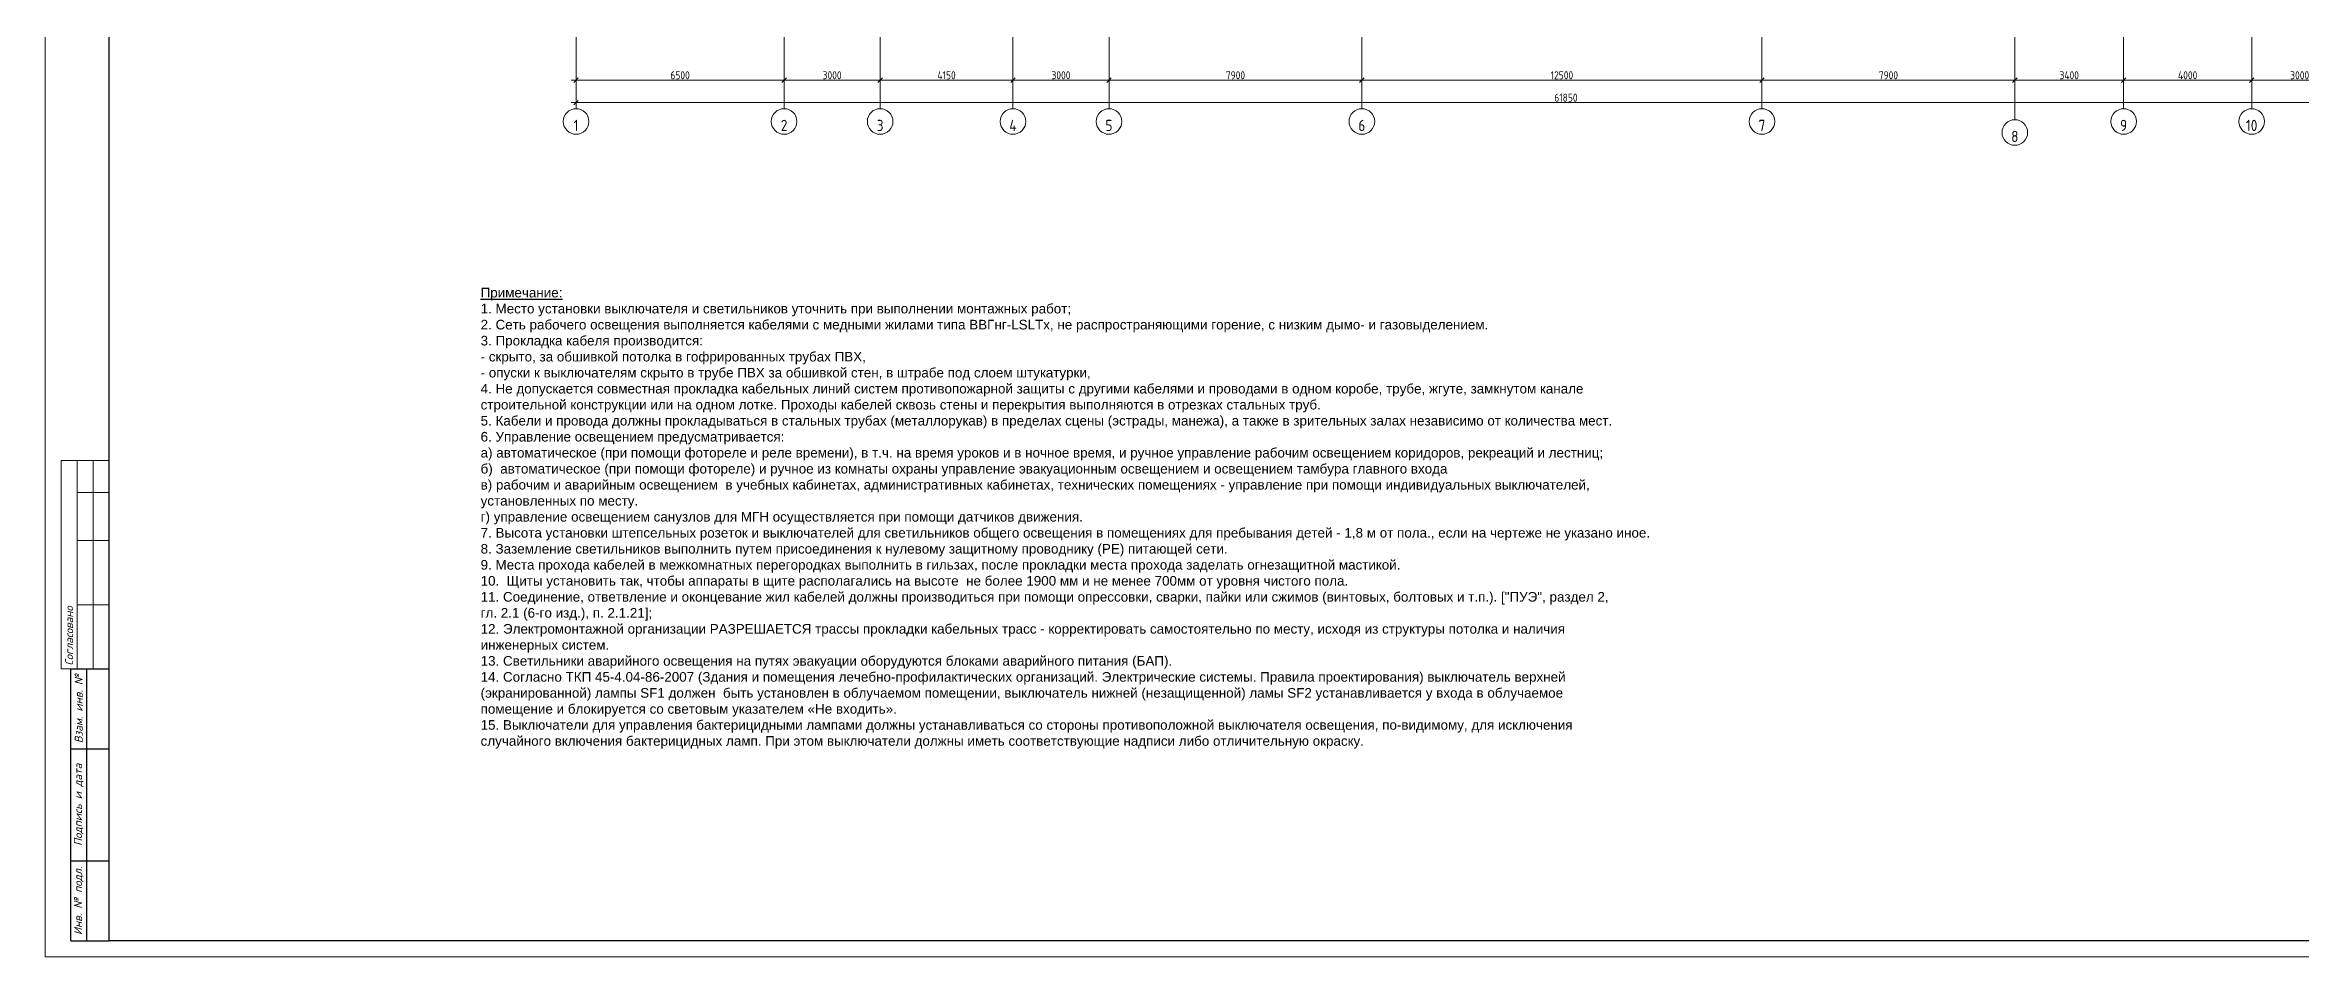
# Model space of a CAD drawing. Header units: millimetres. Extents: x -32 to 417638015, y -35 to 175284279.
# Drawn here: x 767677 to 838152, y 20248 to 48724 of the extents above; entities that cross this region are included whole.
import ezdxf
from ezdxf.enums import TextEntityAlignment as Align

# ---------------------------------------------------------------- set-up
doc = ezdxf.new("R2010")
doc.units = ezdxf.units.MM
doc.linetypes.add('ADSK_Линия сетки', pattern=[25, 20, -2.5, 0, -2.5])
doc.layers.add('RAMKA', color=7, linetype='Continuous')
for name, color, linetype, lineweight in [('Оси', 253, 'Continuous', 9), ('Размеры', 7, 'Continuous', 9), ('ШТРИХОВКА', 252, 'Continuous', 15), ('Электрика_специфик', 7, 'Continuous', 30)]:
    doc.layers.add(name, color=color, linetype=linetype, lineweight=lineweight)
doc.styles.add('GOST Common', font='GOST_Common.ttf', dxfattribs={"width": 0.9, "height": 350})
doc.styles.add('GOST Common_1', font='GOST_Common.ttf', dxfattribs={"width": 0.9, "height": 250})
doc.styles.add('RAMKA', font='isocpeur.ttf', dxfattribs={"oblique": 15, "height": 5})
doc.styles.get("Standard").update_dxf_attribs({"font": 'arial.ttf'})
doc.dimstyles.new('ADSK_Основной_2_5_мм', dxfattribs={"dimscale": 304.8, "dimtxt": 251.428749, "dimasz": 0.463911, "dimexe": 0.492126, "dimexo": 0.492126, "dimgap": 0.098425, "dimtad": 1, "dimrnd": 0.01, "dimdsep": 46, "dimtxsty": 'GOST Common_1', "dimblk1": 'OBLIQUE', "dimblk2": 'OBLIQUE', "dimsah": 1, "dimcen": 0.09, "dimdle": 0.492126, "dimazin": 2, "dimtfac": 1, "dimtdec": 4, "dimtix": 1, "dimtmove": 0, "dimatfit": 3, "dimfxl": 1, "dimtvp": 1, "dimtolj": 1, "dimtzin": 0, "dimlwd": 20, "dimlwe": 20, "dimarcsym": 2})

# ---------------------------------------------------------------- blocks, each defined once
blk = doc.blocks.new('_Oblique')
at = {"color": 0, "linetype": 'ByBlock', "lineweight": -2}
blk.add_line((-0.5, -0.5), (0.5, 0.5), dxfattribs=at)
blk = doc.blocks.new('*D172')
at = {"layer": 'Defpoints', "color": 0, "transparency": 16777216}
for p in [(-5814, -3702), (686, -3702), (686, -3802)]:
    blk.add_point(p, dxfattribs=at)
at = {"layer": 'Размеры', "color": 0, "transparency": 16777216}
for p, q in [((-5964, -3802), (836, -3802)), ((-5814, -3852), (-5814, -3952)), ((686, -3852), (686, -3952))]:
    blk.add_line(p, q, dxfattribs=at)
at = {"layer": 'Размеры', "color": 0, "transparency": 16777216, "xscale": 141.4, "yscale": 141.4, "zscale": 141.4, "rotation": 180}
blk.add_blockref('_Oblique', (-5814, -3802), dxfattribs=at)
at = {"layer": 'Размеры', "color": 0, "transparency": 16777216, "xscale": 141.4, "yscale": 141.4, "zscale": 141.4}
blk.add_blockref('_Oblique', (686, -3802), dxfattribs=at)
at = {"layer": 'Размеры', "color": 0, "transparency": 16777216, "insert": (-2564, -3647), "char_height": 250, "width": 756.84, "attachment_point": 5, "style": 'GOST Common_1'}
blk.add_mtext('\\A1;6500', dxfattribs=at)
blk = doc.blocks.new('*D173')
at = {"layer": 'Defpoints', "color": 0, "transparency": 16777216}
for p in [(686, -3702), (3686, -3702), (3686, -3802)]:
    blk.add_point(p, dxfattribs=at)
at = {"layer": 'Размеры', "color": 0, "transparency": 16777216}
for p, q in [((536, -3802), (3836, -3802)), ((686, -3852), (686, -3952)), ((3686, -3852), (3686, -3952))]:
    blk.add_line(p, q, dxfattribs=at)
at = {"layer": 'Размеры', "color": 0, "transparency": 16777216, "xscale": 141.4, "yscale": 141.4, "zscale": 141.4, "rotation": 180}
blk.add_blockref('_Oblique', (686, -3802), dxfattribs=at)
at = {"layer": 'Размеры', "color": 0, "transparency": 16777216, "xscale": 141.4, "yscale": 141.4, "zscale": 141.4}
blk.add_blockref('_Oblique', (3686, -3802), dxfattribs=at)
at = {"layer": 'Размеры', "color": 0, "transparency": 16777216, "insert": (2186, -3647), "char_height": 250, "width": 756.84, "attachment_point": 5, "style": 'GOST Common_1'}
blk.add_mtext('\\A1;3000', dxfattribs=at)
blk = doc.blocks.new('*D174')
at = {"layer": 'Defpoints', "color": 0, "transparency": 16777216}
for p in [(3686, -3702), (7836, -3702), (7836, -3802)]:
    blk.add_point(p, dxfattribs=at)
at = {"layer": 'Размеры', "color": 0, "transparency": 16777216}
for p, q in [((3536, -3802), (7986, -3802)), ((3686, -3852), (3686, -3952)), ((7836, -3852), (7836, -3952))]:
    blk.add_line(p, q, dxfattribs=at)
at = {"layer": 'Размеры', "color": 0, "transparency": 16777216, "xscale": 141.4, "yscale": 141.4, "zscale": 141.4, "rotation": 180}
blk.add_blockref('_Oblique', (3686, -3802), dxfattribs=at)
at = {"layer": 'Размеры', "color": 0, "transparency": 16777216, "xscale": 141.4, "yscale": 141.4, "zscale": 141.4}
blk.add_blockref('_Oblique', (7836, -3802), dxfattribs=at)
at = {"layer": 'Размеры', "color": 0, "transparency": 16777216, "insert": (5761, -3647), "char_height": 250, "width": 726.16, "attachment_point": 5, "style": 'GOST Common_1'}
blk.add_mtext('\\A1;4150', dxfattribs=at)
blk = doc.blocks.new('*D175')
at = {"layer": 'Defpoints', "color": 0, "transparency": 16777216}
for p in [(7836, -3702), (10836, -3702), (10836, -3802)]:
    blk.add_point(p, dxfattribs=at)
at = {"layer": 'Размеры', "color": 0, "transparency": 16777216}
for p, q in [((7686, -3802), (10986, -3802)), ((7836, -3852), (7836, -3952)), ((10836, -3852), (10836, -3952))]:
    blk.add_line(p, q, dxfattribs=at)
at = {"layer": 'Размеры', "color": 0, "transparency": 16777216, "xscale": 141.4, "yscale": 141.4, "zscale": 141.4, "rotation": 180}
blk.add_blockref('_Oblique', (7836, -3802), dxfattribs=at)
at = {"layer": 'Размеры', "color": 0, "transparency": 16777216, "xscale": 141.4, "yscale": 141.4, "zscale": 141.4}
blk.add_blockref('_Oblique', (10836, -3802), dxfattribs=at)
at = {"layer": 'Размеры', "color": 0, "transparency": 16777216, "insert": (9336, -3647), "char_height": 250, "width": 756.84, "attachment_point": 5, "style": 'GOST Common_1'}
blk.add_mtext('\\A1;3000', dxfattribs=at)
blk = doc.blocks.new('*D176')
at = {"layer": 'Defpoints', "color": 0, "transparency": 16777216}
for p in [(10836, -3702), (18736, -3702), (18736, -3802)]:
    blk.add_point(p, dxfattribs=at)
at = {"layer": 'Размеры', "color": 0, "transparency": 16777216}
for p, q in [((10686, -3802), (18886, -3802)), ((10836, -3852), (10836, -3952)), ((18736, -3852), (18736, -3952))]:
    blk.add_line(p, q, dxfattribs=at)
at = {"layer": 'Размеры', "color": 0, "transparency": 16777216, "xscale": 141.4, "yscale": 141.4, "zscale": 141.4, "rotation": 180}
blk.add_blockref('_Oblique', (10836, -3802), dxfattribs=at)
at = {"layer": 'Размеры', "color": 0, "transparency": 16777216, "xscale": 141.4, "yscale": 141.4, "zscale": 141.4}
blk.add_blockref('_Oblique', (18736, -3802), dxfattribs=at)
at = {"layer": 'Размеры', "color": 0, "transparency": 16777216, "insert": (14786, -3647), "char_height": 250, "width": 756.84, "attachment_point": 5, "style": 'GOST Common_1'}
blk.add_mtext('\\A1;7900', dxfattribs=at)
blk = doc.blocks.new('*D177')
at = {"layer": 'Defpoints', "color": 0, "transparency": 16777216}
for p in [(18736, -3702), (31236, -3702), (31236, -3802)]:
    blk.add_point(p, dxfattribs=at)
at = {"layer": 'Размеры', "color": 0, "transparency": 16777216}
for p, q in [((18586, -3802), (31386, -3802)), ((18736, -3852), (18736, -3952)), ((31236, -3852), (31236, -3952))]:
    blk.add_line(p, q, dxfattribs=at)
at = {"layer": 'Размеры', "color": 0, "transparency": 16777216, "xscale": 141.4, "yscale": 141.4, "zscale": 141.4, "rotation": 180}
blk.add_blockref('_Oblique', (18736, -3802), dxfattribs=at)
at = {"layer": 'Размеры', "color": 0, "transparency": 16777216, "xscale": 141.4, "yscale": 141.4, "zscale": 141.4}
blk.add_blockref('_Oblique', (31236, -3802), dxfattribs=at)
at = {"layer": 'Размеры', "color": 0, "transparency": 16777216, "insert": (24986, -3647), "char_height": 250, "width": 889.8, "attachment_point": 5, "style": 'GOST Common_1'}
blk.add_mtext('\\A1;12500', dxfattribs=at)
blk = doc.blocks.new('*D178')
at = {"layer": 'Defpoints', "color": 0, "transparency": 16777216}
for p in [(31236, -3702), (39136, -3702), (39136, -3802)]:
    blk.add_point(p, dxfattribs=at)
at = {"layer": 'Размеры', "color": 0, "transparency": 16777216}
for p, q in [((31086, -3802), (39286, -3802)), ((31236, -3852), (31236, -3952)), ((39136, -3852), (39136, -3952))]:
    blk.add_line(p, q, dxfattribs=at)
at = {"layer": 'Размеры', "color": 0, "transparency": 16777216, "xscale": 141.4, "yscale": 141.4, "zscale": 141.4, "rotation": 180}
blk.add_blockref('_Oblique', (31236, -3802), dxfattribs=at)
at = {"layer": 'Размеры', "color": 0, "transparency": 16777216, "xscale": 141.4, "yscale": 141.4, "zscale": 141.4}
blk.add_blockref('_Oblique', (39136, -3802), dxfattribs=at)
at = {"layer": 'Размеры', "color": 0, "transparency": 16777216, "insert": (35186, -3647), "char_height": 250, "width": 756.84, "attachment_point": 5, "style": 'GOST Common_1'}
blk.add_mtext('\\A1;7900', dxfattribs=at)
blk = doc.blocks.new('*D179')
at = {"layer": 'Defpoints', "color": 0, "transparency": 16777216}
for p in [(39136, -3702), (42536, -3702), (42536, -3802)]:
    blk.add_point(p, dxfattribs=at)
at = {"layer": 'Размеры', "color": 0, "transparency": 16777216}
for p, q in [((38986, -3802), (42686, -3802)), ((39136, -3852), (39136, -3952)), ((42536, -3852), (42536, -3952))]:
    blk.add_line(p, q, dxfattribs=at)
at = {"layer": 'Размеры', "color": 0, "transparency": 16777216, "xscale": 141.4, "yscale": 141.4, "zscale": 141.4, "rotation": 180}
blk.add_blockref('_Oblique', (39136, -3802), dxfattribs=at)
at = {"layer": 'Размеры', "color": 0, "transparency": 16777216, "xscale": 141.4, "yscale": 141.4, "zscale": 141.4}
blk.add_blockref('_Oblique', (42536, -3802), dxfattribs=at)
at = {"layer": 'Размеры', "color": 0, "transparency": 16777216, "insert": (40836, -3647), "char_height": 250, "width": 782.41, "attachment_point": 5, "style": 'GOST Common_1'}
blk.add_mtext('\\A1;3400', dxfattribs=at)
blk = doc.blocks.new('*D180')
at = {"layer": 'Defpoints', "color": 0, "transparency": 16777216}
for p in [(42536, -3702), (46536, -3702), (46536, -3802)]:
    blk.add_point(p, dxfattribs=at)
at = {"layer": 'Размеры', "color": 0, "transparency": 16777216}
for p, q in [((42386, -3802), (46686, -3802)), ((42536, -3852), (42536, -3952)), ((46536, -3852), (46536, -3952))]:
    blk.add_line(p, q, dxfattribs=at)
at = {"layer": 'Размеры', "color": 0, "transparency": 16777216, "xscale": 141.4, "yscale": 141.4, "zscale": 141.4, "rotation": 180}
blk.add_blockref('_Oblique', (42536, -3802), dxfattribs=at)
at = {"layer": 'Размеры', "color": 0, "transparency": 16777216, "xscale": 141.4, "yscale": 141.4, "zscale": 141.4}
blk.add_blockref('_Oblique', (46536, -3802), dxfattribs=at)
at = {"layer": 'Размеры', "color": 0, "transparency": 16777216, "insert": (44536, -3647), "char_height": 250, "width": 782.41, "attachment_point": 5, "style": 'GOST Common_1'}
blk.add_mtext('\\A1;4000', dxfattribs=at)
blk = doc.blocks.new('*D181')
at = {"layer": 'Defpoints', "color": 0, "transparency": 16777216}
for p in [(46536, -3702), (49536, -3702), (49536, -3802)]:
    blk.add_point(p, dxfattribs=at)
at = {"layer": 'Размеры', "color": 0, "transparency": 16777216}
for p, q in [((46386, -3802), (49686, -3802)), ((46536, -3852), (46536, -3952)), ((49536, -3852), (49536, -3952))]:
    blk.add_line(p, q, dxfattribs=at)
at = {"layer": 'Размеры', "color": 0, "transparency": 16777216, "xscale": 141.4, "yscale": 141.4, "zscale": 141.4, "rotation": 180}
blk.add_blockref('_Oblique', (46536, -3802), dxfattribs=at)
at = {"layer": 'Размеры', "color": 0, "transparency": 16777216, "xscale": 141.4, "yscale": 141.4, "zscale": 141.4}
blk.add_blockref('_Oblique', (49536, -3802), dxfattribs=at)
at = {"layer": 'Размеры', "color": 0, "transparency": 16777216, "insert": (48036, -3647), "char_height": 250, "width": 756.84, "attachment_point": 5, "style": 'GOST Common_1'}
blk.add_mtext('\\A1;3000', dxfattribs=at)
blk = doc.blocks.new('*D183')
at = {"layer": 'Defpoints', "color": 0, "transparency": 16777216}
for p in [(-5814, -4402), (56036, -4402), (56036, -4502)]:
    blk.add_point(p, dxfattribs=at)
at = {"layer": 'Размеры', "color": 0, "transparency": 16777216}
for p, q in [((-5964, -4502), (56186, -4502)), ((-5814, -4552), (-5814, -4652)), ((56036, -4552), (56036, -4652))]:
    blk.add_line(p, q, dxfattribs=at)
at = {"layer": 'Размеры', "color": 0, "transparency": 16777216, "xscale": 141.4, "yscale": 141.4, "zscale": 141.4, "rotation": 180}
blk.add_blockref('_Oblique', (-5814, -4502), dxfattribs=at)
at = {"layer": 'Размеры', "color": 0, "transparency": 16777216, "xscale": 141.4, "yscale": 141.4, "zscale": 141.4}
blk.add_blockref('_Oblique', (56036, -4502), dxfattribs=at)
at = {"layer": 'Размеры', "color": 0, "transparency": 16777216, "insert": (25111, -4347), "char_height": 250, "width": 889.8, "attachment_point": 5, "style": 'GOST Common_1'}
blk.add_mtext('\\A1;61850', dxfattribs=at)
blk = doc.blocks.new('*U1108')
at = {"lineweight": 20, "transparency": 33554687}
for p, q in [((5, 155), (20, 155)), ((5, 90), (5, 155)), ((10, 90), (10, 155)), ((15, 90), (15, 155)), ((10, 145), (20, 145)), ((10, 130), (20, 130)), ((10, 110), (20, 110)), ((5, 90), (8, 90))]:
    blk.add_line(p, q, dxfattribs=at)
at = {"lineweight": 30, "transparency": 33554687}
for p, q in [((8, 90), (20, 90)), ((8, 5), (8, 90)), ((13, 5), (13, 90)), ((8, 65), (20, 65)), ((8, 30), (20, 30)), ((8, 5), (20, 5))]:
    blk.add_line(p, q, dxfattribs=at)
at = {"lineweight": 5, "transparency": 33554687}
blk.add_lwpolyline([(0, 0), (0, 841), (1189, 841), (1189, 0)], close=True, dxfattribs=at)
at = {"lineweight": 30, "transparency": 33554687}
blk.add_lwpolyline([(20, 5), (20, 836), (1184, 836), (1184, 5)], close=True, dxfattribs=at)
at = {"transparency": 33554687, "char_height": 2.5, "rotation": 89.99998, "style": 'RAMKA'}
for s, insert, width, attachment_point in [('Согласовано', (7.5, 91), 40, 4), ('Взам. инв. №', (10.5, 77.5), 25, 5), ('Подпись и дата', (10.5, 47.5), 35, 5), ('Инв. № подл.', (10.5, 17.5), 25, 5)]:
    blk.add_mtext(s, dxfattribs=dict(at, insert=insert, width=width, attachment_point=attachment_point))
at = {"transparency": 33554687, "style": 'RAMKA', "oblique": 15, "width": 0.9}
for tag, height, p in [('СТРАНИЦА', 0.00025, (1184, 836)), ('ДАТА2', 2.5, (1059, 27.5)), ('ДАТА1', 2.5, (1059, 32.5)), ('ДАТА3', 2.5, (1059, 22.5)), ('СТАДИЯ', 2.5, (1141.5, 25)), ('ЛИСТ', 2.5, (1156.5, 25)), ('ЛИСТОВ', 2.5, (1174, 25)), ('ДАТА4', 2.5, (1059, 17.5)), ('ДАТА5', 2.5, (1059, 12.5)), ('ДАТА6', 2.5, (1059, 7.5))]:
    blk.add_attdef(tag, text='', height=height, dxfattribs=at).set_placement(p, align=Align.MIDDLE_CENTER)
at = {"transparency": 33554687, "style": 'RAMKA', "oblique": 15, "width": 0.9, "flags": 8}
blk.add_attdef('ШИФР', text='', height=5, dxfattribs=at).set_placement((1124, 55), align=Align.MIDDLE_CENTER)
at = {"transparency": 33554687, "style": 'RAMKA', "oblique": 15, "width": 0.9}
for tag, p in [('ДОЛЖНОСТЬ1', (1000, 32.5)), ('ДОЛЖНОСТЬ2', (1000, 27.5)), ('ФИО1', (1020, 32.5)), ('ФИО2', (1020, 27.5)), ('ДОЛЖНОСТЬ3', (1000, 22.5)), ('ФИО3', (1020, 22.5)), ('ДОЛЖНОСТЬ4', (1000, 17.5)), ('ФИО4', (1020, 17.5)), ('ДОЛЖНОСТЬ5', (1000, 12.5)), ('ДОЛЖНОСТЬ6', (1000, 7.5)), ('ФИО5', (1020, 12.5)), ('ФИО6', (1020, 7.5))]:
    blk.add_attdef(tag, text='', height=2.5, dxfattribs=at).set_placement(p, align=Align.MIDDLE_LEFT)
at = {"lineweight": 5, "transparency": 33554687, "oblique": 15, "width": 0.9}
for tag, flags, p in [('НАИМЕНОВАНИЕ', 128, (1099, 12.5)), ('КОМПАНИЯ', 150, (1159, 12.5)), ('КОМПЛЕКТ', 170, (1099, 27.5))]:
    blk.add_attdef(tag, text='', height=2.5, dxfattribs=dict(at, flags=flags)).set_placement(p, align=Align.MIDDLE_CENTER)
at = {"lineweight": 9, "transparency": 33554687, "oblique": 15, "width": 0.9, "flags": 26}
blk.add_attdef('ОБЪЕКТ', text='', height=2.5, dxfattribs=at).set_placement((1124, 42.5), align=Align.MIDDLE_CENTER)
at = {"transparency": 33554687, "style": 'RAMKA', "oblique": 15, "width": 0.9, "flags": 8}
blk.add_attdef('ФОРМАТЛИСТА', text='', height=2.5, dxfattribs=at).set_placement((1155, 2.5), align=Align.MIDDLE_LEFT)
blk = doc.blocks.new('План 2 этажа')
at = {"lineweight": 9}
h = blk.add_hatch(dxfattribs=at)
h.set_pattern_fill('ANSI34', color=8, scale=20)
h.set_pattern_definition([(45, (686.36, 338.7), (-269.4077, 269.4077), []), (45, (776.16, 338.7), (-269.4077, 269.4077), []), (45, (865.96, 338.7), (-269.4077, 269.4077), []), (45, (955.77, 338.7), (-269.4077, 269.4077), [])])
h.paths.add_polyline_path([(44851.357, 8633.7), (44751.357, 8633.7), (44751.357, 5758.7), (44851.357, 5758.7), (44851.357, 5765.757)])
h.paths.add_polyline_path([(44851.357, 8965.757), (44141.357, 8965.757), (44141.357, 8865.757), (44751.357, 8865.757), (44751.357, 8633.7), (44851.357, 8633.7)])
h.paths.add_polyline_path([(43071.357, 8965.757), (42607.411, 8965.757), (42608.511, 8865.757), (43071.357, 8865.757)])
h.paths.add_polyline_path([(44839.469, 4703.7), (44851.357, 4703.7), (44851.357, 5758.7), (44751.357, 5758.7), (44751.357, 4703.7), (44826.357, 4703.7)])
h.paths.add_polyline_path([(38937.342, -5867.992), (39332.842, -5867.992), (39332.842, -5096.401), (38937.342, -5096.401)], flags=9)
h.paths.add_polyline_path([(487.342, -5523.806), (882.842, -5523.806), (882.842, -4752.215), (487.342, -4752.215)], flags=9)
h.paths.add_polyline_path([(3487.342, -5523.806), (3882.842, -5523.806), (3882.842, -4752.215), (3487.342, -4752.215)], flags=9)
h.paths.add_polyline_path([(7622.042, -5523.806), (8049.042, -5523.806), (8049.042, -4752.215), (7622.042, -4752.215)], flags=9)
h.paths.add_polyline_path([(10637.342, -5523.806), (11032.842, -5523.806), (11032.842, -4752.215), (10637.342, -4752.215)], flags=9)
h.paths.add_polyline_path([(18537.342, -5523.806), (18932.842, -5523.806), (18932.842, -4752.215), (18537.342, -4752.215)], flags=9)
h.paths.add_polyline_path([(31035.791, -5523.806), (31431.291, -5523.806), (31431.291, -4752.215), (31035.791, -4752.215)], flags=9)
h.paths.add_polyline_path([(42337.342, -5523.806), (42732.842, -5523.806), (42732.842, -4752.215), (42337.342, -4752.215)], flags=9)
h.paths.add_polyline_path([(49290.092, -5523.806), (49780.092, -5523.806), (49780.092, -4752.215), (49290.092, -4752.215)], flags=9)
h.paths.add_polyline_path([(-5981.158, -5523.806), (-5648.658, -5523.806), (-5648.658, -4752.215), (-5981.158, -4752.215)], flags=9)
h.paths.add_polyline_path([(55758.592, -5523.806), (56311.592, -5523.806), (56311.592, -4752.215), (55758.592, -4752.215)], flags=9)
h.paths.add_polyline_path([(-10042.694, -119.379), (-9584.194, -119.379), (-9584.194, 652.212), (-10042.694, 652.212)], flags=9)
h.paths.add_polyline_path([(-10026.944, 8180.621), (-9599.944, 8180.621), (-9599.944, 8952.212), (-10026.944, 8952.212)], flags=9)
h.paths.add_polyline_path([(-10011.644, 12830.621), (-9616.144, 12830.621), (-9616.144, 13602.212), (-10011.644, 13602.212)], flags=9)
h.paths.add_polyline_path([(-10042.694, 20130.621), (-9584.194, 20130.621), (-9584.194, 20902.212), (-10042.694, 20902.212)], flags=9)
h.paths.add_polyline_path([(-10011.644, 36430.621), (-9616.144, 36430.621), (-9616.144, 37202.212), (-10011.644, 37202.212)], flags=9)
h.paths.add_polyline_path([(-10058.894, 42930.621), (-9568.894, 42930.621), (-9568.894, 43702.212), (-10058.894, 43702.212)], flags=9)
h.paths.add_polyline_path([(-10026.944, 1680.621), (-9599.944, 1680.621), (-9599.944, 2452.212), (-10026.944, 2452.212)], flags=9)
h.paths.add_polyline_path([(46258.592, -5523.806), (46811.592, -5523.806), (46811.592, -4752.215), (46258.592, -4752.215)], flags=9)
at = {"layer": 'Оси', "color": 8, "linetype": 'ADSK_Линия сетки'}
for p, q in [((-5814.077, -4690.674), (-5814.077, 44448.764)), ((685.923, -4690.674), (685.923, 44561.698)), ((3685.923, -4690.674), (3685.923, 44561.698)), ((46535.923, -4690.674), (46535.923, 43330.545)), ((7835.923, -4690.674), (7835.923, 22196.433)), ((10835.923, -4690.674), (10835.923, 22196.433)), ((18735.923, -4690.674), (18735.923, 21446.28)), ((31235.923, -4690.674), (31235.923, 21446.28)), ((42535.923, -4690.674), (42535.923, 20543.7)), ((39135.923, -5034.86), (39135.923, 20199.514))]:
    blk.add_line(p, q, dxfattribs=at)
at = {"layer": 'Оси', "color": 8, "lineweight": 20}
for centre, start, end in [((-5814.077, -5090.674), 360, 180), ((685.923, -5090.674), 360, 180), ((3685.923, -5090.674), 360, 180), ((7835.923, -5090.674), 360, 180), ((10835.923, -5090.674), 360, 180), ((18735.923, -5090.674), 360, 180), ((31235.923, -5090.674), 360, 180), ((42535.923, -5090.674), 360, 180), ((46535.923, -5090.674), 360, 180), ((-5814.077, -5090.674), 180, 360), ((685.923, -5090.674), 180, 360), ((3685.923, -5090.674), 180, 360), ((7835.923, -5090.674), 180, 360), ((10835.923, -5090.674), 180, 360), ((18735.923, -5090.674), 180, 360), ((31235.923, -5090.674), 180, 360), ((39135.923, -5434.86), 360, 180), ((39135.923, -5434.86), 180, 360), ((42535.923, -5090.674), 180, 360), ((46535.923, -5090.674), 180, 360)]:
    blk.add_arc(centre, 400, start, end, dxfattribs=at)
at = {"layer": 'Оси', "color": 8, "char_height": 350, "attachment_point": 5, "line_spacing_factor": 1.022766, "style": 'GOST Common'}
for s, insert, width in [('\\pxqc,t0.25714,0.51429,0.77143,1.02857,1.28571,1.54286,1.8,2.05714,2.31429,2.57143,2.82857,3.08571,3.34286,3.6,3.85714,4.11429,4.37143,4.62857,4.88571,5.14286,5.4,5.65714,5.91429,6.17143,6.42857,6.68571,6.94286,7.2,7.45714,7.71429,7.97143,8.22857;{1}', (-5814.908, -5213.579), 161.1), ('\\pxqc,t0.25714,0.51429,0.77143,1.02857,1.28571,1.54286,1.8,2.05714,2.31429,2.57143,2.82857,3.08571,3.34286,3.6,3.85714,4.11429,4.37143,4.62857,4.88571,5.14286,5.4,5.65714,5.91429,6.17143,6.42857,6.68571,6.94286,7.2,7.45714,7.71429,7.97143,8.22857;{2}', (685.092, -5213.579), 232.2), ('\\pxqc,t0.25714,0.51429,0.77143,1.02857,1.28571,1.54286,1.8,2.05714,2.31429,2.57143,2.82857,3.08571,3.34286,3.6,3.85714,4.11429,4.37143,4.62857,4.88571,5.14286,5.4,5.65714,5.91429,6.17143,6.42857,6.68571,6.94286,7.2,7.45714,7.71429,7.97143,8.22857;{3}', (3685.092, -5213.579), 225.9), ('\\pxqc,t0.25714,0.51429,0.77143,1.02857,1.28571,1.54286,1.8,2.05714,2.31429,2.57143,2.82857,3.08571,3.34286,3.6,3.85714,4.11429,4.37143,4.62857,4.88571,5.14286,5.4,5.65714,5.91429,6.17143,6.42857,6.68571,6.94286,7.2,7.45714,7.71429,7.97143,8.22857;{4}', (7835.542, -5213.579), 261.9), ('\\pxqc,t0.25714,0.51429,0.77143,1.02857,1.28571,1.54286,1.8,2.05714,2.31429,2.57143,2.82857,3.08571,3.34286,3.6,3.85714,4.11429,4.37143,4.62857,4.88571,5.14286,5.4,5.65714,5.91429,6.17143,6.42857,6.68571,6.94286,7.2,7.45714,7.71429,7.97143,8.22857;{5}', (10835.092, -5213.579), 232.2), ('\\pxqc,t0.25714,0.51429,0.77143,1.02857,1.28571,1.54286,1.8,2.05714,2.31429,2.57143,2.82857,3.08571,3.34286,3.6,3.85714,4.11429,4.37143,4.62857,4.88571,5.14286,5.4,5.65714,5.91429,6.17143,6.42857,6.68571,6.94286,7.2,7.45714,7.71429,7.97143,8.22857;{6}', (18735.092, -5213.579), 232.2), ('\\pxqc,t0.25714,0.51429,0.77143,1.02857,1.28571,1.54286,1.8,2.05714,2.31429,2.57143,2.82857,3.08571,3.34286,3.6,3.85714,4.11429,4.37143,4.62857,4.88571,5.14286,5.4,5.65714,5.91429,6.17143,6.42857,6.68571,6.94286,7.2,7.45714,7.71429,7.97143,8.22857;{7}', (31235.092, -5213.579), 232.2), ('\\pxqc,t0.25714,0.51429,0.77143,1.02857,1.28571,1.54286,1.8,2.05714,2.31429,2.57143,2.82857,3.08571,3.34286,3.6,3.85714,4.11429,4.37143,4.62857,4.88571,5.14286,5.4,5.65714,5.91429,6.17143,6.42857,6.68571,6.94286,7.2,7.45714,7.71429,7.97143,8.22857;{8}', (39135.092, -5557.764), 232.2), ('\\pxqc,t0.25714,0.51429,0.77143,1.02857,1.28571,1.54286,1.8,2.05714,2.31429,2.57143,2.82857,3.08571,3.34286,3.6,3.85714,4.11429,4.37143,4.62857,4.88571,5.14286,5.4,5.65714,5.91429,6.17143,6.42857,6.68571,6.94286,7.2,7.45714,7.71429,7.97143,8.22857;{9}', (42535.092, -5213.579), 232.2), ('\\pxqc,t0.25714,0.51429,0.77143,1.02857,1.28571,1.54286,1.8,2.05714,2.31429,2.57143,2.82857,3.08571,3.34286,3.6,3.85714,4.11429,4.37143,4.62857,4.88571,5.14286,5.4,5.65714,5.91429,6.17143,6.42857,6.68571,6.94286,7.2,7.45714,7.71429,7.97143,8.22857;{10}', (46535.092, -5213.579), 387)]:
    blk.add_mtext(s, dxfattribs=dict(at, insert=insert, width=width))
at = {"layer": 'Размеры', "color": 8}
for base, p1, p2, override, picture, middle in [((685.923, -3802.391), (-5814.077, -3702.406), (685.923, -3702.406), {"dimpost": '<>', "dimfxl": 6500, "dimlwd": 65535, "dimlwe": 65535}, '*D172', (-2564.077, -3647.391)), ((3685.923, -3802.391), (685.923, -3702.406), (3685.923, -3702.406), {"dimpost": '<>', "dimfxl": 3000, "dimlwd": 65535, "dimlwe": 65535}, '*D173', (2185.923, -3647.391)), ((7835.923, -3802.391), (3685.923, -3702.406), (7835.923, -3702.406), {"dimpost": '<>', "dimfxl": 4150, "dimlwd": 65535, "dimlwe": 65535}, '*D174', (5760.923, -3647.391)), ((10835.923, -3802.391), (7835.923, -3702.406), (10835.923, -3702.406), {"dimpost": '<>', "dimfxl": 3000, "dimlwd": 65535, "dimlwe": 65535}, '*D175', (9335.923, -3647.391)), ((18735.923, -3802.391), (10835.923, -3702.406), (18735.923, -3702.406), {"dimpost": '<>', "dimfxl": 7900, "dimlwd": 65535, "dimlwe": 65535}, '*D176', (14785.923, -3647.391)), ((31235.923, -3802.391), (18735.923, -3702.406), (31235.923, -3702.406), {"dimpost": '<>', "dimfxl": 12500, "dimlwd": 65535, "dimlwe": 65535}, '*D177', (24985.923, -3647.391)), ((39135.923, -3802.391), (31235.923, -3702.406), (39135.923, -3702.406), {"dimpost": '<>', "dimfxl": 7900, "dimlwd": 65535, "dimlwe": 65535}, '*D178', (35185.923, -3647.391)), ((42535.923, -3802.391), (39135.923, -3702.406), (42535.923, -3702.406), {"dimpost": '<>', "dimfxl": 3400, "dimlwd": 65535, "dimlwe": 65535}, '*D179', (40835.923, -3647.391)), ((46535.923, -3802.391), (42535.923, -3702.406), (46535.923, -3702.406), {"dimpost": '<>', "dimfxl": 4000, "dimlwd": 65535, "dimlwe": 65535}, '*D180', (44535.923, -3647.391)), ((49535.923, -3802.391), (46535.923, -3702.406), (49535.923, -3702.406), {"dimpost": '<>', "dimfxl": 3000, "dimlwd": 65535, "dimlwe": 65535}, '*D181', (48035.923, -3647.391)), ((56035.923, -4502.391), (-5814.077, -4402.406), (56035.923, -4402.406), {"dimpost": '<>', "dimfxl": 61850, "dimlwd": 65535, "dimlwe": 65535}, '*D183', (25110.923, -4347.391))]:
    dim = blk.add_linear_dim(base=base, p1=p1, p2=p2, dimstyle='ADSK_Основной_2_5_мм', override=override, dxfattribs=at)
    dim.commit()
    dim.dimension.update_dxf_attribs({"geometry": picture, "text_midpoint": middle})

msp = doc.modelspace()

# ---------------------------------------------------------------- block references
at = {"layer": 'ШТРИХОВКА'}
msp.add_blockref('План 2 этажа', (790079, 51430), dxfattribs=at)

# ---------------------------------------------------------------- texts
at = {"layer": 'Электрика_специфик', "color": 7, "linetype": 'Continuous', "lineweight": 25, "transparency": 33554687, "insert": (781283, 33948), "char_height": 300, "width": 35406.96, "attachment_point": 4}
msp.add_mtext('{\\L\\C256;Примечание: \\P\\l1. }Место установки выключателя и светильников уточнить при выполнении монтажных работ;\\P{\\C256;2. Сеть рабочего освещения выполняется кабелями с медными жилами типа }ВВГнг-LSLTx, не распространяющими горение, с низким дымо- и газовыделением.\\P3. Прокладка кабеля производится:\\P- скрыто, за обшивкой потолка в гофрированных трубах ПВХ,\\P- опуски к выключателям скрыто в трубе ПВХ за обшивкой стен, в штрабе под слоем штукатурки,\\P4. {\\C256;Не допускается совместная прокладка кабельных линий систем противопожарной защиты с другими кабелями и проводами в одном коробе, трубе, жгуте, замкнутом канале строительной конструкции или на одном лотке. Проходы кабелей сквозь стены и перекрытия выполняются в отрезках стальных труб.}\\P5. {\\C256;Кабели и провода должны прокладываться в стальных трубах (металлорукав) в пределах сцены (эстрады, манежа), а также в зрительных залах независимо от количества мест.}\\P6. Управление освещением предусматривается:\\Pа) автоматическое (при помощи фотореле и реле времени), в т.ч. на время уроков и в ночное время, и ручное управление рабочим освещением коридоров, рекреаций и лестниц;\\Pб)  автоматическое (при помощи фотореле) и ручное из комнаты охраны управление эвакуационным освещением и освещением тамбура главного входа\\Pв) рабочим и аварийным освещением  в учебных кабинетах, административных кабинетах, технических помещениях - управление при помощи индивидуальных выключателей, установленных по месту.\\Pг) управление освещением санузлов для МГН осуществляется при помощи датчиков движения.\\P7. Высота установки штепсельных розеток и выключателей для светильников общего освещения в помещениях для пребывания детей - 1,8 м от пола., если на чертеже не указано иное.\\P8. Заземление светильников выполнить путем присоединения к нулевому защитному проводнику (РЕ) питающей сети.\\P9. {\\C256;Места прохода кабелей в межкомнатных перегородках выполнить в гильзах, после прокладки места прохода заделать огнезащитной мастикой.\\P10. } Щиты установить так, чтобы аппараты в щите располагались на высоте  не более 1900 мм и не менее 700мм от уровня чистого пола.\\P11. Соединение, ответвление и оконцевание жил кабелей должны производиться при помощи опрессовки, сварки, пайки или сжимов (винтовых, болтовых и т.п.). ["ПУЭ", раздел 2, гл. 2.1 (6-го изд.), п. 2.1.21];\\P12. Электромонтажной организации РАЗРЕШАЕТСЯ трассы прокладки кабельных трасс - корректировать самостоятельно по месту, исходя из структуры потолка и наличия инженерных систем.\\P13. Светильники аварийного освещения на путях эвакуации оборудуются блоками аварийного питания (БАП).\\P14.{\\C256; }Согласно ТКП 45-4.04-86-2007 (Здания и помещения лечебно-профилактических организаций. Электрические системы. Правила проектирования) выключатель верхней (экранированной) лампы SF1 должен  быть установлен в облучаемом помещении, выключатель нижней (незащищенной) ламы SF2 устанавливается у входа в облучаемое помещение и блокируется со световым указателем «Не входить».\\P15. Выключатели для управления бактерицидными лампами должны устанавливаться со стороны противоположной выключателя освещения, по-видимому, для исключения случайного включения бактерицидных ламп. При этом выключатели должны иметь соответствующие надписи либо отличительную окраску.', dxfattribs=at)

# ---------------------------------------------------------------- next in the draw order: block references
at = {"layer": 'RAMKA', "transparency": 33554687, "xscale": 100, "yscale": 100, "zscale": 100}
msp.add_blockref('*U1108', (767677, 20248), dxfattribs=at)

doc.saveas('drawing.dxf')
